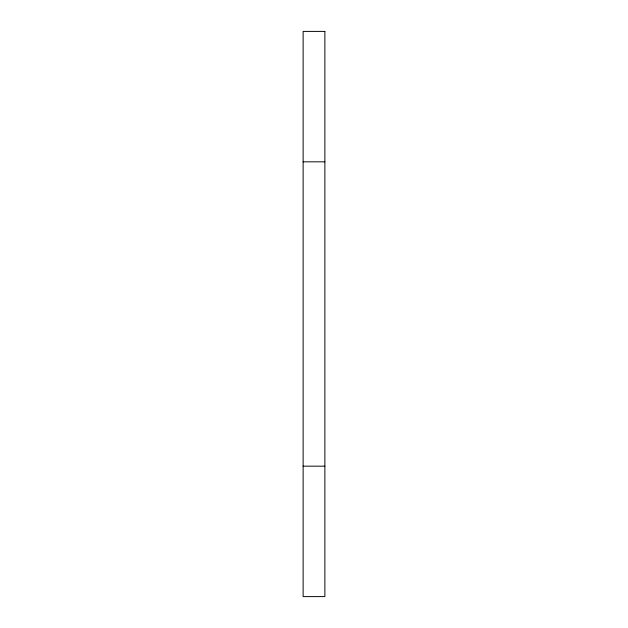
<?xml version="1.0" encoding="UTF-8"?>
<svg xmlns="http://www.w3.org/2000/svg" width="628" height="628" viewBox="0 0 628 628"><rect width="100%" height="100%" fill="white"/><g stroke="black" fill="none" stroke-linecap="round" stroke-linejoin="round"><path stroke-width="0.94" d="M303.128 161.828L324.872 161.828M303.128 466.172L324.872 466.172M324.872 31.4L303.128 31.4L303.128 596.6L324.872 596.6L324.872 31.4"/></g></svg>
